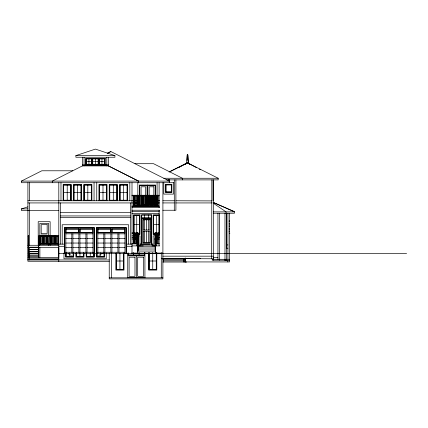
<?xml version="1.0" encoding="UTF-8"?>
<svg xmlns="http://www.w3.org/2000/svg" width="428" height="428" viewBox="0 0 428 428"><rect width="100%" height="100%" fill="white"/><g stroke="black" fill="none" stroke-linecap="round" stroke-linejoin="round"><path stroke-width="0.64" d="M136.73 233.972L136.741 215.402M144.664 217.916L144.669 215.07M148.463 242.649L148.473 231.232M141.486 244.137L141.486 214.861L151.673 214.872L151.651 244.147L153.138 244.147L153.138 245.891M153.138 244.147L153.144 235.881L159.655 235.887M154.899 237.636L154.893 245.891L151.924 245.902M156.284 245.891L156.284 239.027L159.655 239.033M224.978 213.24L224.978 260.668L229.585 260.604M211.694 258.769L211.823 179.888M148.527 217.916L148.564 215.07M186.945 160.452L187.287 154.824M184.757 164.694L186.897 163.186M184.634 164.603L186.876 163.17M97.033 252.884L97.033 256.602L98.124 255.928M99.018 255.377L100.115 254.703M101.131 254.077L102.34 253.333M178.749 167.541L186.854 163.127L169.568 171.896M173.832 182.719L21.4 182.719L21.4 181.092L41.821 170.783L72.723 170.783M110.857 151.544L107.289 153.342L110.857 151.544L169.408 181.092L169.413 182.719L169.408 179.391M83.059 165.572L52.302 181.092L52.302 182.719M169.049 171.981L187.432 162.811L218.2 178.262L218.2 179.888L166.61 179.888M82.39 164.983L108.418 164.946M213.042 203.027L226.064 211.876L226.064 213.24M75.884 155.61L95.407 149.105L114.923 155.61L114.923 157.237L75.884 157.237L75.884 155.61L114.923 155.61M27.906 210.517L21.4 210.517L21.4 208.891L27.906 206.847M58.807 257.308L58.807 248.101M109.231 261.348L58.807 261.588L58.807 182.719M82.39 165.251L108.418 165.208M86.226 161.57L91.651 161.57M92.737 161.57L98.156 161.57M99.243 161.57L104.662 161.57M134.943 163.699L153.561 163.699L182.419 178.262L182.419 179.888M138.506 182.719L138.506 181.092L108.418 165.909L82.39 165.909L82.39 157.237M163.801 178.262L218.2 178.262M21.4 181.092L169.472 181.092M63.686 192.627L70.738 192.627M73.991 192.627L81.036 192.627M84.156 192.627L91.335 192.627M99.473 192.627L106.519 192.627M109.771 192.627L116.817 192.627M119.936 192.627L127.121 192.627M132.001 195.248L159.109 195.248M132.001 195.794L159.109 195.794M27.906 200.759L137.827 200.759M157.076 200.759L159.665 200.759M162.902 200.759L174.287 200.759M213.321 200.759L213.042 200.759L213.042 179.888M27.906 202.931L137.827 202.931M157.076 202.931L159.665 202.931M162.902 202.931L174.287 202.931M175.78 202.942L211.785 202.931M141.079 204.557L145.691 204.557L145.691 186.801L141.079 186.801L141.079 206.093M132.001 206.093L159.109 206.093M132.001 206.296L159.109 206.296M132.001 207.537L159.612 207.537M21.4 208.891L27.906 208.891M132.001 210.25L159.612 210.25M162.902 210.25L175.913 210.25L175.913 179.888M27.906 210.319L58.807 210.319M213.321 211.876L234.464 211.876L213.091 202.348L234.464 211.614L234.464 213.24L213.321 213.24M60.434 212.689L130.374 212.689M60.434 215.942L130.374 215.942M60.434 217.568L130.374 217.568M229.178 221.634L229.248 220.682M134.034 224.614L139.453 224.614M153.684 224.636L159.12 224.636M65.859 228.953L92.962 228.953M97.846 228.953L124.949 228.953M229.178 231.933L229.248 230.986M65.859 232.746L92.962 232.746M97.846 232.746L124.949 232.746M132.001 232.837L138.233 232.843L138.239 245.891L143.241 245.897M155.043 232.837L155.583 232.843L155.583 239.391L155.043 239.391L155.043 232.837L159.109 232.837M229.857 233.153L229.585 233.56M132.001 233.383L138.233 233.383M155.583 233.383L159.109 233.383M65.859 233.832L92.962 233.832M97.846 233.832L124.949 233.832M41.19 234.983L47.155 234.983M58.807 235.523L38.916 235.523L38.916 245.281M39.258 235.758L39.05 243.89M28.178 236.069L28.719 236.069M38.916 236.112L58.165 236.112L58.165 243.89L38.916 243.89M28.178 236.261L28.719 236.261M65.859 238.439L71.818 238.439M72.904 238.439L78.87 238.439M79.95 238.439L85.916 238.439M87.002 238.439L92.962 238.439M97.846 238.439L103.806 238.439M104.892 238.439L110.857 238.439M111.938 238.439L117.903 238.439M118.989 238.439L124.949 238.439M137.693 238.931L138.233 238.931M155.043 238.931L155.583 238.931M138.233 239.391L137.693 239.391L137.693 232.837L137.014 232.837M65.859 243.045L71.818 243.045M72.904 243.045L78.87 243.045M79.95 243.045L85.916 243.045M87.002 243.045L92.962 243.045M97.846 243.045L103.806 243.045M104.892 243.045L110.857 243.045M111.938 243.045L117.903 243.045M118.989 243.045L124.949 243.045M132.001 243.682L138.105 243.682M159.109 243.682L155.187 243.682L155.246 239.177M28.178 243.842L28.719 243.842M132.001 243.885L137.923 243.885L137.923 245.918M155.364 243.885L159.109 243.885M58.807 244.131L64.366 244.131M126.442 244.131L132.001 244.131M152.587 244.147L139.993 244.147L149.896 244.147M28.178 244.201L28.719 244.201M38.916 244.201L58.165 244.201L58.165 245.281M226.605 244.944L227.958 244.944M27.906 245.281L58.807 245.281M28.178 245.656L28.719 245.656M132.001 245.891L159.591 245.891M58.807 246.298L64.366 246.298M126.442 246.298L132.001 246.298M38.343 247.181L28.312 247.181L28.312 247.454M27.906 247.454L58.807 247.454M65.859 247.657L71.818 247.657M72.904 247.657L78.87 247.657M79.95 247.657L85.916 247.657M87.002 247.657L92.962 247.657M97.846 247.657L103.806 247.657M104.892 247.657L110.857 247.657M111.938 247.657L117.903 247.657M118.989 247.657L124.949 247.657M227.958 248.197L226.605 248.197L226.605 213.24L226.605 260.604L226.605 260.213L212.24 260.213L212.24 259.293L229.585 259.293M137.693 249.01L155.583 249.01M38.343 249.347L28.312 249.347L28.312 249.62L38.343 249.62M137.693 251.043L155.583 251.043M38.343 251.52L28.312 251.52L28.312 251.792L38.343 251.792M65.859 252.263L92.962 252.263M97.846 252.263L124.949 252.263M131.54 253.076L162.902 253.076M58.807 253.403L406.6 253.403M28.178 253.547L28.719 253.547M38.343 253.686L28.312 253.686L28.312 253.959L38.343 253.959M28.178 253.783L28.719 253.783M28.178 255.414L28.719 255.414M28.178 255.858L38.343 255.858M38.343 256.126L28.312 256.126L28.312 255.858M162.902 256.174L213.321 256.174M73.177 252.884L73.177 256.602L66.126 256.602L66.126 252.884M97.033 256.602L104.079 256.602L104.079 252.884M27.906 257.367L58.807 257.367M213.321 257.442L217.932 257.442M161.276 258.582L200.716 258.582M163.464 258.774L185.046 258.774M27.906 259.047L58.807 259.047M27.906 259.127L58.807 259.127M27.906 259.962L109.231 259.962M163.464 260.898L183.419 260.898M116.411 261L123.462 261M149.212 261L156.263 261M58.807 261.257L27.906 261.257L27.906 182.719M185.452 261.936L229.585 261.936L229.585 213.24M162.902 262.022L186.672 262.022M127.747 277.676L144.926 277.676M109.231 277.815L162.902 277.815M132.001 211.609L159.403 211.63M132.001 213.363L159.157 213.385M159.671 214.877L153.144 214.872L153.144 234.389L159.655 234.394M141.486 218.114L151.673 218.125M132.001 235.865L139.993 235.871L139.993 245.891M132.001 237.62L138.239 237.626M155.492 237.636L159.655 237.642M132.001 239.011L136.848 239.011L136.848 245.891M151.041 244.147L151.448 244.147L151.469 218.328L141.689 218.317L141.689 244.137M175.913 200.759L211.79 200.898M162.902 258.582L213.321 258.774M107.797 165.593L138.506 181.092M188.02 163.127L196.281 167.541M199.229 169.114L200.406 169.745M71.743 255.762L73.177 256.602M68.164 253.531L69.261 254.216M69.994 254.671L70.978 255.286M187.983 163.17L190.171 164.603M187.78 154.824L188.267 162.956M229.248 223.261L229.248 224.208M229.248 225.834L229.248 226.781M229.248 228.408L229.248 229.36M227.958 213.24L227.958 259.293M227.84 260.631L227.84 261.936M219.559 213.24L219.559 260.213M217.932 213.24L217.932 259.325M213.321 179.888L213.321 260.213M185.452 258.014L185.452 262.022M185.046 258.105L185.046 262.022M184.505 258.683L184.505 262.022M183.826 258.501L183.826 259.812L163.057 259.812L163.057 258.501M183.419 258.501L183.419 262.022M174.287 179.888L174.287 210.25M173.474 182.719L173.474 194.103L163.801 194.103L163.801 182.719M168.675 179.353L168.675 180.991M163.464 258.501L163.464 262.022M162.902 182.719L162.902 278.895L109.231 278.895L109.231 252.975M161.276 252.606L161.276 277.815M159.109 182.719L159.109 207.537M159.109 210.25L159.109 245.891M158.023 195.794L158.023 206.093M158.023 233.383L158.023 243.682M157.82 195.794L157.82 206.093M157.82 233.383L157.82 243.682M157.076 182.719L157.076 206.451L137.827 206.451L137.827 182.719M156.734 195.794L156.734 206.093M156.734 233.383L156.734 243.682M156.803 252.568L156.803 270.084L148.671 270.084L148.671 252.568M156.53 195.794L156.53 206.093M156.53 233.383L156.53 243.682M156.407 215.418L156.407 233.849M156.397 252.996L156.397 269.677L149.078 269.677L149.078 252.996M156.263 252.461L156.263 269.538L149.212 269.538L149.212 252.461M155.583 206.451L155.583 185.035L139.319 185.035L139.319 206.451M155.583 253.076L155.583 246.977L137.693 246.977L137.693 253.076M155.45 195.794L155.45 206.093M155.45 239.177L155.45 243.682M155.38 238.974L155.38 251.043M155.246 195.794L155.246 206.093M155.177 206.451L155.177 185.442L147.858 185.442L147.858 206.451M155.177 238.974L155.177 251.043M154.16 195.794L154.16 206.093M153.957 195.794L153.957 206.093M152.871 195.794L152.871 206.093M152.737 252.461L152.737 269.538M152.668 195.794L152.668 206.093M151.587 195.794L151.587 206.093M151.384 195.794L151.384 206.093M150.298 195.794L150.298 206.093M150.094 195.794L150.094 206.093M149.008 195.794L149.008 206.093M148.805 195.794L148.805 206.093M148.479 219.821L148.479 230.018M147.724 195.794L147.724 206.093M147.451 185.035L147.451 206.451M147.045 206.451L147.045 185.442L139.726 185.442L139.726 206.451M146.579 219.821L146.579 230.018M146.574 231.232L146.574 242.644M146.435 195.794L146.435 206.093M146.232 195.794L146.232 206.093M145.146 195.794L145.146 206.093M144.942 195.794L144.942 206.093M144.926 252.531L144.926 255.586L127.747 255.586L127.747 253.141M144.926 277.815L144.926 255.858L127.747 255.858L127.747 277.815M144.68 219.821L144.68 230.018M144.68 231.232L144.68 242.644M144.52 252.895L144.52 255.179L128.154 255.179L128.154 252.895M144.386 252.461L144.386 255.045L128.288 255.045L128.288 253.109M143.862 195.794L143.862 206.093M143.658 195.794L143.658 206.093M142.572 195.794L142.572 206.093M142.369 195.794L142.369 206.093M141.283 195.794L141.283 206.093M139.999 195.794L139.999 206.093M139.796 195.794L139.796 206.093M139.1 252.461L139.1 255.045M138.709 195.794L138.709 206.093M138.506 195.794L138.506 206.093M138.1 251.043L138.1 233.64L137.896 251.043M137.42 195.794L137.42 206.093M137.42 233.383L137.42 243.682M137.217 195.794L137.217 206.093M137.217 233.383L137.217 243.682M136.334 255.858L136.334 277.815M136.131 195.794L136.131 206.093M136.131 233.383L136.131 243.682M135.927 195.794L135.927 206.093M135.927 233.383L135.927 243.682M134.847 195.794L134.847 206.093M134.847 233.383L134.847 243.682M134.643 195.794L134.643 206.093M134.643 233.383L134.643 243.682M133.557 195.794L133.557 206.093M133.557 233.383L133.557 243.682M133.573 252.461L133.573 255.045M133.354 195.794L133.354 206.093M133.354 233.383L133.354 243.682M132.001 182.719L132.001 253.403M130.374 202.931L130.374 244.131M129.828 182.719L129.828 200.759M128.609 244.131L128.609 224.748L62.199 224.748L62.199 244.131M127.662 200.759L127.662 184.495L119.53 184.495L119.53 200.759M126.442 253.403L126.442 227.461L96.353 227.461L96.353 253.403M126.035 253.403L126.035 227.867L96.76 227.867L96.76 253.403M124.949 227.867L124.949 253.403M124.002 253.216L124.002 270.084L115.87 270.084L115.87 253.216M123.596 185.035L123.596 200.218M123.596 252.996L123.596 269.677L116.277 269.677L116.277 252.996M123.462 253.119L123.462 269.538L116.411 269.538L116.411 253.119M119.936 253.119L119.936 269.538M118.989 233.832L118.989 252.263M117.903 233.832L117.903 252.263M117.363 200.759L117.363 184.495L109.231 184.495L109.231 200.759M113.297 185.035L113.297 200.218M111.938 228.953L111.938 232.746M111.938 233.832L111.938 252.263M111.398 252.862L111.398 277.815M110.857 228.953L110.857 232.746M110.857 233.832L110.857 252.263M108.418 157.237L108.418 165.909M107.059 200.759L107.059 184.495L98.927 184.495L98.927 200.759M106.829 157.237L106.829 165.909M106.246 252.916L106.246 258.769L63.959 258.769L63.959 252.916M104.892 233.832L104.892 252.263M104.619 253.242L104.619 257.142L96.487 257.142L96.487 253.242M104.213 252.905L104.213 256.736L96.894 256.736L96.894 252.905M103.806 233.832L103.806 252.263M102.993 185.035L102.993 200.218M101.95 158.863L101.95 164.282M100.553 252.884L100.553 256.602M98.697 158.317L98.697 164.823M97.846 227.867L97.846 253.403M96.76 182.719L96.76 200.759M95.444 158.863L95.444 164.282M94.454 253.403L94.454 227.461L64.366 227.461L64.366 253.403M94.321 253.242L94.321 257.142L86.189 257.142L86.189 253.242M94.048 182.719L94.048 200.759M94.048 253.403L94.048 227.867L64.772 227.867L64.772 253.403M93.914 252.905L93.914 256.736L86.595 256.736L86.595 252.905M93.78 252.884L93.78 256.602L86.729 256.602L86.729 252.884M92.962 227.867L92.962 253.403M92.191 158.317L92.191 164.823M91.881 200.759L91.881 184.495L83.749 184.495L83.749 200.759M90.254 252.884L90.254 256.602M88.938 158.863L88.938 164.282M87.815 185.035L87.815 200.218M87.002 233.832L87.002 252.263M85.916 233.832L85.916 252.263M84.059 157.237L84.059 165.909M84.016 253.242L84.016 257.142L75.884 257.142L75.884 253.242M83.61 252.905L83.61 256.736L76.291 256.736L76.291 252.905M83.476 252.884L83.476 256.602L76.43 256.602L76.43 252.884M81.577 200.759L81.577 184.495L73.445 184.495L73.445 200.759M79.95 228.953L79.95 232.746M79.95 233.832L79.95 252.263M79.95 252.884L79.95 256.602M78.87 228.953L78.87 232.746M78.87 233.832L78.87 252.263M77.511 185.035L77.511 200.218M73.718 253.242L73.718 257.142L65.586 257.142L65.586 253.242M73.311 252.905L73.311 256.736L65.992 256.736L65.992 252.905M72.904 233.832L72.904 252.263M71.818 233.832L71.818 252.263M71.278 200.759L71.278 184.495L63.146 184.495L63.146 200.759M69.652 252.884L69.652 256.602M67.212 185.035L67.212 200.218M65.859 227.867L65.859 253.403M60.979 182.719L60.979 200.759M60.434 202.931L60.434 244.131M57.079 236.112L57.079 243.89M56.812 236.112L56.812 243.89M55.763 243.89L55.763 236.031L55.496 236.031L55.496 243.89M54.41 243.89L54.41 236.031L54.137 236.031L54.137 243.89M53.104 243.89L53.104 236.031L52.837 236.031L52.837 243.89M51.751 243.89L51.751 236.031L51.478 236.031L51.478 243.89M50.397 243.89L50.397 236.031L50.124 236.031L50.124 243.89M50.135 235.459L50.135 221.699L38.204 221.699L38.204 245.281M50.135 243.976L50.135 245.281M49.038 243.89L49.038 236.031L48.808 243.89M48.508 235.304L48.508 223.325L39.831 223.325L39.831 235.304M48.508 243.955L48.508 245.281M47.727 243.89L47.727 236.031L47.455 236.031L47.455 243.89M46.368 243.89L46.368 236.031L46.101 236.031L46.101 243.89M45.015 243.89L45.015 236.031L44.742 236.031L44.742 243.89M43.661 243.89L43.661 236.031L43.389 236.031L43.389 243.89M42.302 236.112L42.302 243.89M42.035 236.112L42.035 243.89M40.949 236.112L40.949 243.89M40.676 236.112L40.676 243.89M39.831 243.955L39.831 245.281M39.895 247.454L39.895 257.367M39.462 235.523L39.456 245.281M38.75 245.281L38.75 257.367M38.343 245.281L38.343 257.367M29.532 182.719L29.532 200.759M29.532 202.931L29.532 245.281M29.532 247.454L29.532 257.367M29.532 258.624L29.532 259.962M28.719 257.367L28.719 235.523L28.178 235.523L28.178 257.367M28.585 243.842L28.585 235.983L28.312 235.983L28.312 243.842M143.246 231.232L143.241 242.644L149.896 242.649L149.907 231.238L143.246 231.232M143.252 219.815L143.246 230.018L149.907 230.018L149.912 219.821L143.252 219.815M150.378 219.414L150.356 243.056L142.781 243.051L142.781 219.409L150.378 219.414M159.13 215.418L159.114 233.854L153.684 233.849L153.684 215.412L159.13 215.418M159.264 215.284L159.248 233.988L153.55 233.982L153.55 215.279L159.264 215.284M187.239 154.824L186.651 162.956L188.416 162.956L187.828 154.824L187.239 154.824M105.202 158.317L85.686 158.317L85.686 164.823L105.202 164.823L105.202 158.317M91.785 158.724L86.092 158.724L86.092 164.416L91.785 164.416L91.785 158.724M98.29 158.724L92.598 158.724L92.598 164.416L98.29 164.416L98.29 158.724M104.796 158.724L99.103 158.724L99.103 164.416L104.796 164.416L104.796 158.724M91.651 158.863L86.226 158.863L86.226 164.282L91.651 164.282L91.651 158.863M98.156 158.863L92.737 158.863L92.737 164.282L98.156 164.282L98.156 158.863M104.662 158.863L99.243 158.863L99.243 164.282L104.662 164.282L104.662 158.863M171.847 184.345L165.427 184.345L165.427 192.477L171.847 192.477L171.847 184.345M171.441 184.752L165.834 184.752L165.834 192.07L171.441 192.07L171.441 184.752M70.871 184.901L63.553 184.901L63.553 200.352L70.871 200.352L70.871 184.901M81.17 184.901L73.851 184.901L73.851 200.352L81.17 200.352L81.17 184.901M91.474 184.901L84.156 184.901L84.156 200.352L91.474 200.352L91.474 184.901M106.652 184.901L99.333 184.901L99.333 200.352L106.652 200.352L106.652 184.901M116.956 184.901L109.638 184.901L109.638 200.352L116.956 200.352L116.956 184.901M127.255 184.901L119.936 184.901L119.936 200.352L127.255 200.352L127.255 184.901M171.307 184.885L165.968 184.885L165.968 191.931L171.307 191.931L171.307 184.885M70.738 185.035L63.686 185.035L63.686 200.218L70.738 200.218L70.738 185.035M81.036 185.035L73.991 185.035L73.991 200.218L81.036 200.218L81.036 185.035M91.335 185.035L84.289 185.035L84.289 200.218L91.335 200.218L91.335 185.035M106.519 185.035L99.473 185.035L99.473 200.218L106.519 200.218L106.519 185.035M116.817 185.035L109.771 185.035L109.771 200.218L116.817 200.218L116.817 185.035M127.121 185.035L120.07 185.035L120.07 200.218L127.121 200.218L127.121 185.035M153.823 186.801L149.212 186.801L149.212 204.557L153.823 204.557L153.823 186.801M47.155 224.684L41.19 224.684L41.19 233.629L47.155 233.629L47.155 224.684M78.731 229.087L65.992 229.087L65.992 232.613L78.731 232.613L78.731 229.087M92.828 229.087L80.09 229.087L80.09 232.613L92.828 232.613L92.828 229.087M110.718 229.087L97.98 229.087L97.98 232.613L110.718 232.613L110.718 229.087M124.816 229.087L112.077 229.087L112.077 232.613L124.816 232.613L124.816 229.087M134.981 257.212L129.101 257.212L129.101 276.322L134.981 276.322L134.981 257.212M143.573 257.212L137.693 257.212L137.693 276.322L143.573 276.322L143.573 257.212M139.993 214.861L133.488 214.856L133.488 234.373L139.993 234.378L139.993 214.861M151.469 215.075L141.689 215.065L141.689 217.911L151.469 217.922L151.469 215.075M139.587 215.268L133.894 215.263L133.894 233.966L139.587 233.972L139.587 215.268M139.453 215.402L134.034 215.402L134.034 233.832L139.453 233.838L139.453 215.402"/></g></svg>
